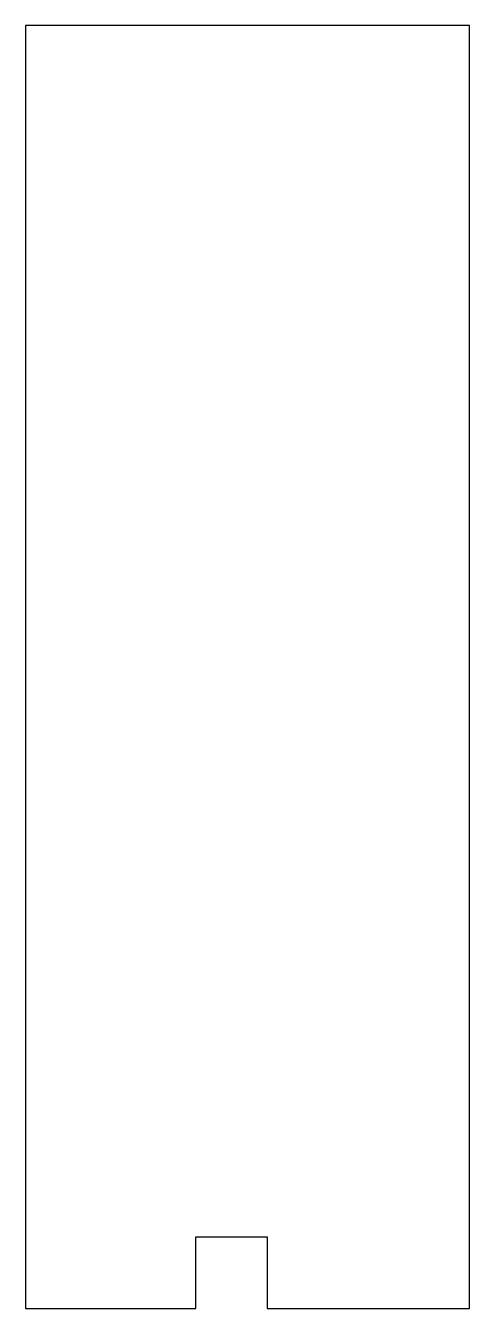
# Model space of a CAD drawing. Header units: millimetres. Extents: x 0 to 373, y 0 to 1079.
import ezdxf

# ---------------------------------------------------------------- set-up
doc = ezdxf.new("R2010")
doc.units = ezdxf.units.MM
doc.layers.add('CUT', color=7, linetype='CONTINUOUS')

msp = doc.modelspace()

# ---------------------------------------------------------------- linework, layer by layer
at = {"layer": 'CUT'}
msp.add_lwpolyline([(0, 0), (142.9967, 0), (142.9967, 60), (202.9967, 60), (202.9967, 0), (372.9967, 0), (372.9967, 1078.61), (0, 1078.61)], close=True, dxfattribs=at)

doc.saveas('drawing.dxf')
